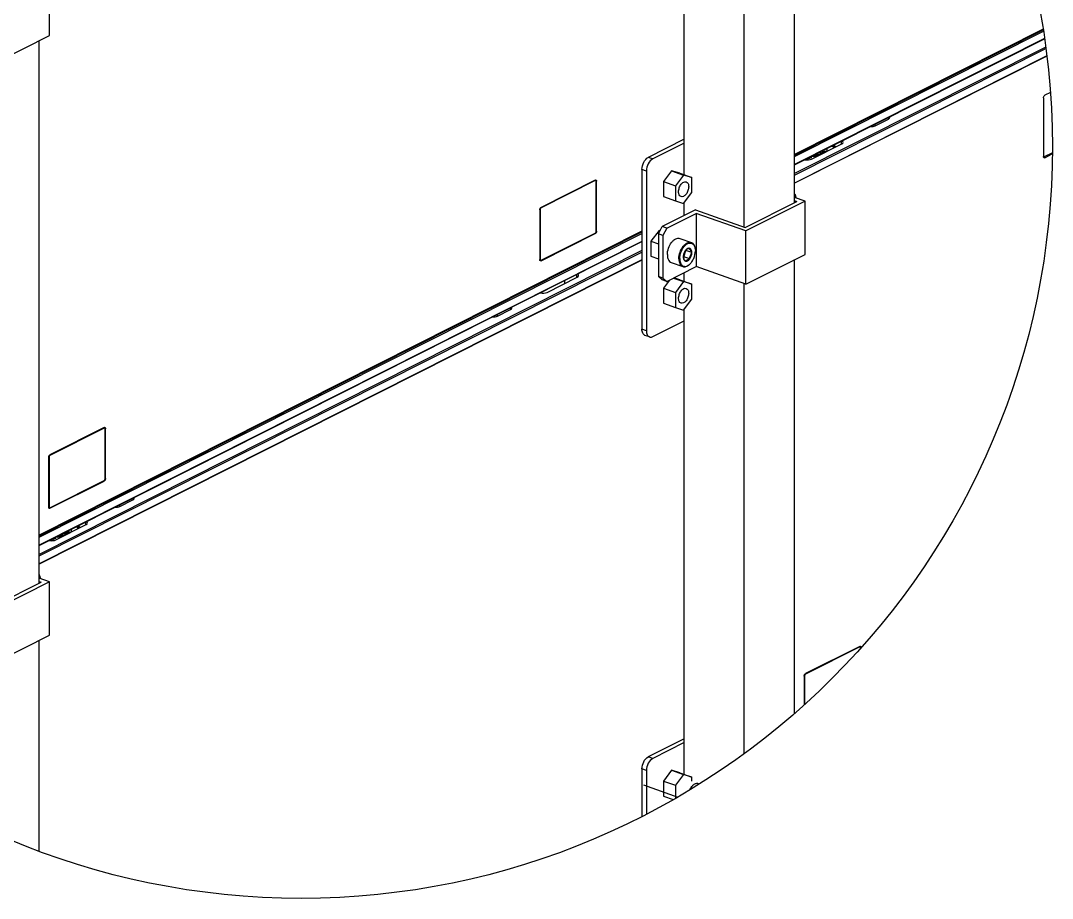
# Model space of a CAD drawing. Header units: millimetres. Extents: x 5415 to 11208, y 1449 to 3485.
# Drawn here: x 10211 to 10711, y 2296 to 2721 of the extents above; entities that cross this region are included whole.
import ezdxf

# ---------------------------------------------------------------- set-up
doc = ezdxf.new("R2010")
doc.units = ezdxf.units.MM
for name, color, linetype in [('3_ALL_AXES', 7, 'Continuous'), ('7_ALL_FEATURES', 7, 'Continuous'), ('AXIS', 7, 'Continuous'), ('CHAMFER', 7, 'Continuous'), ('ROUNDS', 7, 'Continuous')]:
    doc.layers.add(name, color=color, linetype=linetype)

msp = doc.modelspace()

# ---------------------------------------------------------------- linework, layer by layer
at = {"color": 7, "linetype": 'Continuous'}
for p, q in [((10586.11088, 2633.27883), (10586.11088, 2896.27087)), ((10561.67467, 2621.33407), (10561.67467, 2884.62773)), ((10532.55272, 2646.66698), (10532.55272, 2872.2117)), ((10706.65604, 2717.30891), (10586.11088, 2656.59551)), ((10586.11088, 2656.27169), (10706.70339, 2717.00893)), ((10586.11088, 2655.51742), (10706.81278, 2716.30975)), ((10707.3456, 2712.76755), (10586.11088, 2651.70686)), ((10219.56768, 2448.66684), (10219.56768, 2711.65888)), ((10586.11088, 2651.57723), (10707.36315, 2712.64676)), ((10707.92632, 2708.60532), (10586.11088, 2647.25215)), ((10586.11088, 2646.49787), (10708.0201, 2707.89828)), ((10708.47367, 2704.31617), (10586.11088, 2642.68731)), ((10708.4885, 2704.19401), (10586.11088, 2642.55769)), ((10706.83149, 2683.99926), (10706.83149, 2655.57454)), ((10710.18913, 2686.612), (10707.48515, 2685.25012)), ((10625.2226, 2670.51196), (10631.57359, 2673.71068)), ((10631.57359, 2674.47484), (10631.57359, 2673.71068)), ((10632.24065, 2674.50105), (10632.24065, 2674.81081)), ((10625.2226, 2670.51196), (10625.2226, 2671.27612)), ((10608.61484, 2662.91151), (10608.61484, 2661.71889)), ((10594.30454, 2654.29245), (10608.96627, 2661.67693)), ((10598.51759, 2657.21511), (10599.55221, 2657.7362)), ((10599.55221, 2658.34705), (10599.55221, 2657.7362)), ((10599.55221, 2657.7362), (10599.64377, 2656.98159)), ((10601.82843, 2658.08191), (10601.82843, 2659.49349)), ((10604.0941, 2660.63461), (10604.74063, 2660.40533)), ((10604.57845, 2660.87855), (10604.9239, 2660.75605)), ((10604.9239, 2660.75605), (10604.74063, 2660.40533)), ((10604.74063, 2660.40533), (10604.74063, 2659.54865)), ((10604.8839, 2661.03239), (10605.22935, 2660.90989)), ((10591.60616, 2654.04848), (10591.26071, 2654.17098)), ((10591.60616, 2654.04848), (10591.60616, 2653.91942)), ((10592.70327, 2654.28861), (10591.9938, 2654.54021)), ((10594.29163, 2655.0886), (10592.70327, 2654.28861)), ((10593.58215, 2655.34019), (10594.29163, 2655.0886)), ((10595.13909, 2655.5135), (10596.93438, 2656.41771)), ((10596.93438, 2655.68617), (10596.93438, 2656.55596)), ((10597.54938, 2656.58905), (10597.57257, 2656.58052)), ((10598.69538, 2657.12583), (10598.6722, 2657.13436)), ((10598.76249, 2657.09721), (10598.69538, 2657.12583)), ((10599.98891, 2657.15542), (10599.98891, 2657.23304)), ((10711.12661, 2657.37635), (10706.90271, 2655.24895)), ((10707.48515, 2654.98212), (10706.90271, 2655.24895)), ((10707.48515, 2654.98212), (10711.12163, 2656.81366)), ((10489.39194, 2644.1195), (10463.12301, 2630.88898)), ((10489.39194, 2643.86109), (10463.12301, 2630.63057)), ((10489.39194, 2643.86109), (10489.09087, 2643.96786)), ((10489.26417, 2644.01576), (10489.62819, 2643.88667)), ((10489.53473, 2644.0843), (10489.48241, 2644.15388)), ((10489.61105, 2643.89551), (10489.5906, 2643.96456)), ((10489.83191, 2643.6001), (10490.02957, 2643.54161)), ((10489.8463, 2619.33137), (10489.8463, 2643.44931)), ((10490.02957, 2619.42368), (10490.02957, 2643.54161)), ((10532.55272, 2626.92449), (10532.55272, 2633.18571)), ((10462.48538, 2629.66879), (10462.48538, 2605.55086)), ((10462.66866, 2629.7611), (10462.49655, 2629.82213)), ((10462.66866, 2629.7611), (10462.66866, 2605.64316)), ((10463.12301, 2630.63057), (10462.89439, 2630.71164)), ((10512.04142, 2619.28992), (10219.56768, 2471.98352)), ((10219.56768, 2471.6597), (10512.04142, 2618.9661)), ((10219.56768, 2470.90543), (10512.04142, 2618.21182)), ((10463.12301, 2605.23138), (10489.39194, 2618.4619)), ((10463.12301, 2604.97297), (10489.39194, 2618.20349)), ((10489.12327, 2618.32658), (10489.39194, 2618.20349)), ((10490.02957, 2619.42368), (10489.8463, 2619.47791)), ((10512.04142, 2614.40127), (10219.56768, 2467.09487)), ((10219.56768, 2466.96524), (10512.04142, 2614.27164)), ((10512.04142, 2609.94655), (10219.56768, 2462.64016)), ((10219.56768, 2461.88588), (10512.04142, 2609.19228)), ((10512.04142, 2605.38172), (10219.56768, 2458.07532)), ((10512.04142, 2605.2521), (10219.56768, 2457.9457)), ((10462.66866, 2605.64316), (10462.48538, 2605.70815)), ((10462.52274, 2605.33489), (10462.88676, 2605.2058)), ((10462.69853, 2605.11382), (10462.75899, 2605.13974)), ((10462.75899, 2605.13974), (10462.8874, 2605.20441)), ((10463.12301, 2604.97297), (10462.75899, 2605.13974)), ((10586.11088, 2385.52913), (10586.11088, 2605.56359)), ((10480.32472, 2598.29731), (10480.32472, 2597.1047)), ((10532.55272, 2594.98568), (10532.55272, 2599.20925)), ((10466.01442, 2589.67825), (10480.67615, 2597.06273)), ((10474.50033, 2595.36382), (10474.50033, 2593.95224)), ((10561.67467, 2366.01408), (10561.67467, 2593.92045)), ((10441.951, 2578.20597), (10448.30199, 2581.40469)), ((10441.951, 2578.20597), (10441.951, 2578.97012)), ((10448.30199, 2582.16884), (10448.30199, 2581.40469)), ((10448.96905, 2582.19506), (10448.96905, 2582.50481)), ((10532.55272, 2355.95969), (10532.55272, 2581.50441)), ((10251.13886, 2524.12171), (10224.86993, 2510.89118)), ((10251.13886, 2523.8633), (10224.86993, 2510.63278)), ((10251.13886, 2523.8633), (10250.83778, 2523.97007)), ((10251.01108, 2524.01797), (10251.37511, 2523.88888)), ((10251.28165, 2524.08651), (10251.22932, 2524.15609)), ((10251.35797, 2523.89772), (10251.33751, 2523.96677)), ((10251.57883, 2523.60231), (10251.77649, 2523.54382)), ((10251.59322, 2499.33358), (10251.59322, 2523.45151)), ((10251.77649, 2499.42588), (10251.77649, 2523.54382)), ((10224.2323, 2509.671), (10224.2323, 2485.55306)), ((10224.41557, 2509.76331), (10224.24347, 2509.82434)), ((10224.41557, 2509.76331), (10224.41557, 2485.64537)), ((10224.86993, 2510.63278), (10224.6413, 2510.71385)), ((10224.86993, 2485.23358), (10251.13886, 2498.46411)), ((10224.86993, 2484.97518), (10251.13886, 2498.2057)), ((10250.87018, 2498.32879), (10251.13886, 2498.2057)), ((10251.77649, 2499.42588), (10251.59322, 2499.48012)), ((10258.67939, 2485.89997), (10265.03039, 2489.09869)), ((10265.03039, 2489.86285), (10265.03039, 2489.09869)), ((10265.69744, 2489.88906), (10265.69744, 2490.19882)), ((10224.41557, 2485.64537), (10224.2323, 2485.71036)), ((10224.26965, 2485.33709), (10224.63368, 2485.208)), ((10224.44544, 2485.11602), (10224.5059, 2485.14194)), ((10224.63431, 2485.20662), (10224.5059, 2485.14194)), ((10224.86993, 2484.97518), (10224.5059, 2485.14194)), ((10258.67939, 2485.89997), (10258.67939, 2486.66413)), ((10242.07163, 2478.29952), (10242.07163, 2477.1069)), ((10227.76133, 2469.68046), (10242.42306, 2477.06494)), ((10231.97439, 2472.60312), (10233.00901, 2473.12421)), ((10232.15217, 2472.51384), (10232.12899, 2472.52237)), ((10232.21928, 2472.48522), (10232.15217, 2472.51384)), ((10233.00901, 2473.73506), (10233.00901, 2473.12421)), ((10233.00901, 2473.12421), (10233.10056, 2472.3696)), ((10233.4457, 2472.54343), (10233.4457, 2472.62105)), ((10235.28523, 2473.46992), (10235.28523, 2474.8815)), ((10237.5509, 2476.02262), (10238.19742, 2475.79334)), ((10238.03524, 2476.26656), (10238.38069, 2476.14406)), ((10238.38069, 2476.14406), (10238.19742, 2475.79334)), ((10238.19742, 2475.79334), (10238.19742, 2474.93666)), ((10238.3407, 2476.4204), (10238.68615, 2476.2979)), ((10225.06296, 2469.43649), (10224.71751, 2469.55899)), ((10225.06296, 2469.43649), (10225.06296, 2469.30743)), ((10226.16007, 2469.67662), (10225.45059, 2469.92822)), ((10227.74842, 2470.47661), (10226.16007, 2469.67662)), ((10227.03895, 2470.7282), (10227.74842, 2470.47661)), ((10228.59588, 2470.90151), (10230.39117, 2471.80572)), ((10230.39117, 2471.07418), (10230.39117, 2471.94397)), ((10231.00617, 2471.97706), (10231.02936, 2471.96853)), ((10219.56768, 2318.70172), (10219.56768, 2420.9516)), ((10617.68206, 2418.02641), (10591.41313, 2404.79589)), ((10617.68206, 2417.76801), (10591.41313, 2404.53748)), ((10617.68206, 2417.76801), (10617.38099, 2417.87477)), ((10617.55429, 2417.92267), (10617.91831, 2417.79358)), ((10617.82486, 2417.99121), (10617.77253, 2418.06079)), ((10617.90117, 2417.80242), (10617.88072, 2417.87147)), ((10618.12203, 2417.50702), (10618.31969, 2417.44852)), ((10618.31969, 2417.32397), (10618.31969, 2417.44852)), ((10618.13642, 2417.11923), (10618.13642, 2417.35622)), ((10590.77551, 2403.57571), (10590.77551, 2389.66475)), ((10590.95878, 2403.66801), (10590.78667, 2403.72904)), ((10590.95878, 2403.66801), (10590.95878, 2389.83017)), ((10591.41313, 2404.53748), (10591.18451, 2404.61855))]:
    msp.add_line(p, q, dxfattribs=at)
at = {"color": 2, "linetype": 'Continuous'}
for p, q in [((10224.61804, 2714.20253), (10224.61804, 2740.04318)), ((10195.90549, 2699.74126), (10224.61804, 2714.20253)), ((10562.09726, 2621.18421), (10587.14438, 2633.79936)), ((10591.16125, 2633.94788), (10562.44869, 2619.48661)), ((10591.16125, 2633.94788), (10586.11088, 2635.73884)), ((10586.11088, 2634.16586), (10587.14438, 2633.79936)), ((10591.16125, 2608.10724), (10591.16125, 2633.94788)), ((10538.07166, 2629.70414), (10562.09726, 2621.18421)), ((10538.42309, 2628.00654), (10538.42309, 2602.1659)), ((10562.44869, 2619.48661), (10538.42309, 2628.00654)), ((10562.44869, 2593.64596), (10562.44869, 2619.48661)), ((10562.44869, 2593.64596), (10591.16125, 2608.10724)), ((10562.44869, 2593.64596), (10538.42309, 2602.1659)), ((10195.55406, 2436.57222), (10220.60118, 2449.18737)), ((10224.61804, 2449.33589), (10195.90549, 2434.87462)), ((10224.61804, 2449.33589), (10219.56768, 2451.12685)), ((10219.56768, 2449.55387), (10220.60118, 2449.18737)), ((10224.61804, 2423.49525), (10224.61804, 2449.33589)), ((10195.90549, 2409.03397), (10224.61804, 2423.49525))]:
    msp.add_line(p, q, dxfattribs=at)
msp.add_circle((10346.64774, 2660.32165), 364.49077)
at = {"color": 7, "linetype": 'Continuous'}
for centre, radius, start, end in [((10605.02547, 2659.88242), 0.29229, 350.9593757, 359.9694644), ((10597.84644, 2657.54717), 1.4597, 249.1352715, 250.482004), ((10598.41901, 2656.37695), 0.79796, 64.0679324, 64.5044453), ((10463.44966, 2605.53171), 0.96309, 189.2335505, 191.4723089), ((10225.19658, 2485.53392), 0.96309, 189.2335505, 191.4723089), ((10231.8758, 2471.76496), 0.79796, 64.0679324, 64.5044454), ((10238.48226, 2475.27043), 0.29229, 350.9593757, 359.9694644), ((10231.30323, 2472.93518), 1.4597, 249.1352715, 250.482004)]:
    msp.add_arc(centre, radius, start, end, dxfattribs=at)
for centre, start_param, end_param in [((10629.38945, 2674.55289), -0.688288023, 0.009843714), ((10623.03845, 2671.35417), -1.607111265, -0.688288023), ((10606.78212, 2662.51913), 5.594897284, 6.888307627), ((10606.78212, 2660.79583), 0.769218311, 0.882508304), ((10592.1204, 2655.13465), -1.981698341, -0.688288023), ((10478.492, 2597.90494), 5.594897284, 6.88829574), ((10478.492, 2596.18164), 0.769218311, 0.882508304), ((10463.83027, 2590.52046), -1.981698341, -0.688288023), ((10439.76685, 2579.04817), -1.607111265, -0.688288023), ((10446.11785, 2582.24689), -0.688288023, 0.009843714), ((10262.84624, 2489.9409), -0.688288023, 0.009843714), ((10256.49525, 2486.74218), -1.607111265, -0.688288023), ((10240.23892, 2477.90714), 5.594897284, 6.888307627), ((10240.23892, 2476.18384), 0.769218311, 0.882508304), ((10225.57719, 2470.52266), -1.981698341, -0.688288023)]:
    msp.add_ellipse(centre, major_axis=(2.85106, -0.06412), ratio=0.437694256, start_param=start_param, end_param=end_param, dxfattribs=at)
for points in [[(10706.83149, 2683.99926), (10706.83149, 2684.46971), (10707.06498, 2685.0385), (10707.48515, 2685.25012)], [(10599.98891, 2657.23304), (10599.98892, 2657.20905), (10599.99316, 2657.18479), (10600.00084, 2657.16205)], [(10707.11132, 2654.96036), (10706.90746, 2655.05552), (10706.83149, 2655.34957), (10706.83149, 2655.57454)], [(10489.62827, 2643.88664), (10489.55361, 2643.91317), (10489.46271, 2643.89674), (10489.39194, 2643.86109)], [(10462.88669, 2605.20583), (10462.96135, 2605.1793), (10463.05225, 2605.19573), (10463.12301, 2605.23138)], [(10251.37518, 2523.88885), (10251.30052, 2523.91538), (10251.20962, 2523.89894), (10251.13886, 2523.8633)], [(10224.6336, 2485.20803), (10224.70826, 2485.1815), (10224.79916, 2485.19794), (10224.86993, 2485.23358)], [(10233.4457, 2472.62105), (10233.44571, 2472.59706), (10233.44996, 2472.5728), (10233.45764, 2472.55006)], [(10617.91839, 2417.79355), (10617.84373, 2417.82008), (10617.75283, 2417.80365), (10617.68206, 2417.76801)]]:
    msp.add_open_spline(points, degree=3, dxfattribs=at)
for points, knots in [([(10601.49129, 2657.91242), (10601.15082, 2657.98175), (10600.48874, 2658.00779), (10599.82809, 2657.87515), (10599.55221, 2657.7362)], [0, 0, 0, 0, 0.529370442, 1, 1, 1, 1]), ([(10601.48101, 2657.90714), (10601.31363, 2657.92968), (10600.98217, 2657.93655), (10600.52098, 2657.84769), (10600.12326, 2657.64505), (10599.98891, 2657.36818), (10599.98891, 2657.23304)], [0, 0, 0, 0, 0.280446314, 0.545020648, 0.775595073, 1, 1, 1, 1]), ([(10601.42719, 2657.88019), (10601.26414, 2657.90127), (10600.94955, 2657.89865), (10600.57198, 2657.8168), (10600.31245, 2657.63996), (10600.32548, 2657.45684), (10600.38229, 2657.39729), (10600.4151, 2657.37014)], [0, 0, 0, 0, 0.345483435, 0.645281038, 0.836511507, 0.910496225, 1, 1, 1, 1]), ([(10604.74063, 2660.40533), (10604.82417, 2660.37571), (10605.06076, 2660.27932), (10605.31777, 2660.05998), (10605.31776, 2659.88227)], [0, 0, 0, 0, 0.332794975, 1, 1, 1, 1]), ([(10604.9239, 2660.75605), (10605.04551, 2660.71292), (10605.25773, 2660.61847), (10605.5064, 2660.42633), (10605.62921, 2660.18458), (10605.58877, 2660.02199), (10605.55217, 2659.95636)], [0, 0, 0, 0, 0.335291539, 0.599275084, 0.804736223, 1, 1, 1, 1]), ([(10606.07098, 2660.21827), (10606.04336, 2660.36893), (10605.7813, 2660.68458), (10605.43754, 2660.83606), (10605.22935, 2660.90989)], [0, 0, 0, 0, 0.409489621, 1, 1, 1, 1]), ([(10591.60616, 2654.04848), (10591.65438, 2654.03138), (10591.86067, 2653.96411), (10592.07296, 2653.91603), (10592.23631, 2653.88788)], [0, 0, 0, 0, 0.235866843, 1, 1, 1, 1]), ([(10597.19158, 2655.74481), (10596.69607, 2655.61784), (10595.65274, 2655.47769), (10594.60257, 2655.51616), (10594.07375, 2655.58686)], [0, 0, 0, 0, 0.489471157, 1, 1, 1, 1]), ([(10598.78337, 2657.14639), (10598.60216, 2657.21066), (10598.20873, 2657.27142), (10597.64644, 2657.2268), (10597.20855, 2657.06036), (10596.97903, 2656.8048), (10596.93438, 2656.63869), (10596.93438, 2656.55596)], [0, 0, 0, 0, 0.264853738, 0.538199428, 0.774775496, 0.886044482, 1, 1, 1, 1]), ([(10596.93438, 2656.55596), (10596.93439, 2656.52015), (10596.98842, 2656.3324), (10597.1851, 2656.23713), (10597.32655, 2656.1832)], [0, 0, 0, 0, 0.19130084, 1, 1, 1, 1]), ([(10598.6722, 2657.13436), (10598.47668, 2657.20369), (10598.15515, 2657.23604), (10597.75038, 2657.19314), (10597.49649, 2657.11298), (10597.30987, 2657.00594), (10597.2172, 2656.74901), (10597.43298, 2656.63343), (10597.54938, 2656.58905)], [0, 0, 0, 0, 0.320870472, 0.485862876, 0.627260413, 0.732526357, 0.807311547, 1, 1, 1, 1]), ([(10597.35875, 2656.17136), (10597.3941, 2656.15882), (10597.54851, 2656.11049), (10597.7088, 2656.08223), (10597.8323, 2656.06909)], [0, 0, 0, 0, 0.231942178, 1, 1, 1, 1]), ([(10597.57257, 2656.58052), (10597.76005, 2656.51403), (10598.06682, 2656.47879), (10598.46421, 2656.51916), (10598.74679, 2656.59027), (10599.02785, 2656.77108), (10598.9292, 2657.00905), (10598.8272, 2657.06577), (10598.76796, 2657.09457)], [0, 0, 0, 0, 0.320538876, 0.487103022, 0.632918231, 0.817968005, 0.893863594, 1, 1, 1, 1]), ([(10599.25382, 2656.78519), (10599.18652, 2656.91607), (10599.01684, 2657.0529), (10598.83315, 2657.12874), (10598.78337, 2657.14639)], [0, 0, 0, 0, 0.735898838, 1, 1, 1, 1]), ([(10707.48515, 2654.98212), (10707.4251, 2654.95188), (10707.29902, 2654.91242), (10707.16649, 2654.9346), (10707.11132, 2654.96036)], [0, 0, 0, 0, 0.524756074, 1, 1, 1, 1]), ([(10489.39194, 2644.1195), (10489.43942, 2644.14341), (10489.53721, 2644.17715), (10489.64161, 2644.17505), (10489.6888, 2644.1641)], [0, 0, 0, 0, 0.523210485, 1, 1, 1, 1]), ([(10489.5906, 2643.96456), (10489.58316, 2643.98593), (10489.56672, 2644.02695), (10489.54598, 2644.066), (10489.53473, 2644.0843)], [0, 0, 0, 0, 0.513045563, 1, 1, 1, 1]), ([(10489.8463, 2643.44931), (10489.8463, 2643.50112), (10489.83589, 2643.66485), (10489.7376, 2643.84779), (10489.62827, 2643.88664)], [0, 0, 0, 0, 0.308683214, 1, 1, 1, 1]), ([(10489.6888, 2644.1641), (10489.73522, 2644.15332), (10489.82851, 2644.10983), (10489.89388, 2644.03138), (10489.92093, 2643.98735)], [0, 0, 0, 0, 0.479807322, 1, 1, 1, 1]), ([(10489.92093, 2643.98735), (10489.93266, 2643.96825), (10489.95431, 2643.92749), (10489.97147, 2643.88468), (10489.97924, 2643.86237)], [0, 0, 0, 0, 0.486954437, 1, 1, 1, 1]), ([(10489.97924, 2643.86237), (10489.9964, 2643.81307), (10490.02172, 2643.70678), (10490.02957, 2643.59801), (10490.02957, 2643.54161)], [0, 0, 0, 0, 0.480675487, 1, 1, 1, 1]), ([(10462.48538, 2629.66879), (10462.48538, 2629.76039), (10462.50695, 2629.94979), (10462.55936, 2630.13262), (10462.59403, 2630.22397)], [0, 0, 0, 0, 0.483844765, 1, 1, 1, 1]), ([(10462.59403, 2630.22397), (10462.6054, 2630.25394), (10462.62971, 2630.31295), (10462.65745, 2630.37043), (10462.67215, 2630.39856)], [0, 0, 0, 0, 0.502437944, 1, 1, 1, 1]), ([(10463.12301, 2630.63057), (10463.05723, 2630.59744), (10462.7966, 2630.37725), (10462.66866, 2630.02275), (10462.66866, 2629.7611)], [0, 0, 0, 0, 0.219674464, 1, 1, 1, 1]), ([(10462.67215, 2630.39856), (10462.71451, 2630.47962), (10462.80923, 2630.62676), (10462.93063, 2630.75358), (10462.99495, 2630.80521)], [0, 0, 0, 0, 0.525799453, 1, 1, 1, 1]), ([(10462.99495, 2630.80521), (10463.01553, 2630.82173), (10463.05678, 2630.852), (10463.10097, 2630.87787), (10463.12301, 2630.88898)], [0, 0, 0, 0, 0.51671052, 1, 1, 1, 1]), ([(10489.39194, 2618.4619), (10489.45773, 2618.49503), (10489.71835, 2618.71522), (10489.8463, 2619.06972), (10489.8463, 2619.33137)], [0, 0, 0, 0, 0.219674464, 1, 1, 1, 1]), ([(10489.51049, 2618.27972), (10489.49137, 2618.2648), (10489.45308, 2618.23737), (10489.41229, 2618.21374), (10489.39194, 2618.20349)], [0, 0, 0, 0, 0.515587522, 1, 1, 1, 1]), ([(10489.8428, 2618.69391), (10489.79938, 2618.6108), (10489.70211, 2618.46044), (10489.57685, 2618.33153), (10489.51049, 2618.27972)], [0, 0, 0, 0, 0.526900469, 1, 1, 1, 1]), ([(10489.92093, 2618.8685), (10489.90956, 2618.83853), (10489.88525, 2618.77952), (10489.8575, 2618.72204), (10489.8428, 2618.69391)], [0, 0, 0, 0, 0.502437944, 1, 1, 1, 1]), ([(10490.02957, 2619.42368), (10490.02957, 2619.33208), (10490.008, 2619.14268), (10489.9556, 2618.95985), (10489.92093, 2618.8685)], [0, 0, 0, 0, 0.483844765, 1, 1, 1, 1]), ([(10462.49905, 2605.37718), (10462.49446, 2605.40537), (10462.4876, 2605.46316), (10462.48538, 2605.5213), (10462.48538, 2605.55086)], [0, 0, 0, 0, 0.491493389, 1, 1, 1, 1]), ([(10462.75835, 2604.95173), (10462.69316, 2604.98216), (10462.57366, 2605.1011), (10462.52307, 2605.25518), (10462.50581, 2605.34016)], [0, 0, 0, 0, 0.453434565, 1, 1, 1, 1]), ([(10462.66866, 2605.64316), (10462.66866, 2605.59135), (10462.67907, 2605.42762), (10462.77735, 2605.24468), (10462.88669, 2605.20583)], [0, 0, 0, 0, 0.308683214, 1, 1, 1, 1]), ([(10463.12301, 2604.97297), (10463.06444, 2604.94347), (10462.94144, 2604.90497), (10462.81217, 2604.92661), (10462.75835, 2604.95173)], [0, 0, 0, 0, 0.524756074, 1, 1, 1, 1]), ([(10251.13886, 2524.12171), (10251.18633, 2524.14562), (10251.28413, 2524.17936), (10251.38853, 2524.17726), (10251.43571, 2524.1663)], [0, 0, 0, 0, 0.523210485, 1, 1, 1, 1]), ([(10251.33751, 2523.96677), (10251.33008, 2523.98814), (10251.31363, 2524.02915), (10251.29289, 2524.06821), (10251.28165, 2524.08651)], [0, 0, 0, 0, 0.513045563, 1, 1, 1, 1]), ([(10251.59322, 2523.45151), (10251.59322, 2523.50332), (10251.5828, 2523.66706), (10251.48452, 2523.85), (10251.37518, 2523.88885)], [0, 0, 0, 0, 0.308683214, 1, 1, 1, 1]), ([(10251.43571, 2524.1663), (10251.48214, 2524.15552), (10251.57543, 2524.11204), (10251.64079, 2524.03358), (10251.66784, 2523.98956)], [0, 0, 0, 0, 0.479807322, 1, 1, 1, 1]), ([(10251.66784, 2523.98956), (10251.67958, 2523.97046), (10251.70123, 2523.9297), (10251.71839, 2523.88689), (10251.72615, 2523.86458)], [0, 0, 0, 0, 0.486954437, 1, 1, 1, 1]), ([(10251.72615, 2523.86458), (10251.74331, 2523.81528), (10251.76864, 2523.70899), (10251.77649, 2523.60022), (10251.77649, 2523.54382)], [0, 0, 0, 0, 0.480675487, 1, 1, 1, 1]), ([(10224.2323, 2509.671), (10224.2323, 2509.76259), (10224.25387, 2509.952), (10224.30627, 2510.13483), (10224.34094, 2510.22618)], [0, 0, 0, 0, 0.483844765, 1, 1, 1, 1]), ([(10224.34094, 2510.22618), (10224.35231, 2510.25614), (10224.37662, 2510.31515), (10224.40437, 2510.37264), (10224.41907, 2510.40077)], [0, 0, 0, 0, 0.502437944, 1, 1, 1, 1]), ([(10224.86993, 2510.63278), (10224.80414, 2510.59964), (10224.54352, 2510.37946), (10224.41557, 2510.02495), (10224.41557, 2509.76331)], [0, 0, 0, 0, 0.219674464, 1, 1, 1, 1]), ([(10224.41907, 2510.40077), (10224.46142, 2510.48183), (10224.55615, 2510.62896), (10224.67754, 2510.75579), (10224.74187, 2510.80742)], [0, 0, 0, 0, 0.525799453, 1, 1, 1, 1]), ([(10224.74187, 2510.80742), (10224.76245, 2510.82394), (10224.8037, 2510.8542), (10224.84788, 2510.88008), (10224.86993, 2510.89118)], [0, 0, 0, 0, 0.51671052, 1, 1, 1, 1]), ([(10251.13886, 2498.46411), (10251.20464, 2498.49724), (10251.46527, 2498.71742), (10251.59322, 2499.07193), (10251.59322, 2499.33358)], [0, 0, 0, 0, 0.219674464, 1, 1, 1, 1]), ([(10251.2574, 2498.28193), (10251.23828, 2498.26701), (10251.2, 2498.23957), (10251.15921, 2498.21595), (10251.13886, 2498.2057)], [0, 0, 0, 0, 0.515587522, 1, 1, 1, 1]), ([(10251.58972, 2498.69612), (10251.54629, 2498.61301), (10251.44902, 2498.46265), (10251.32377, 2498.33374), (10251.2574, 2498.28193)], [0, 0, 0, 0, 0.526900469, 1, 1, 1, 1]), ([(10251.66784, 2498.8707), (10251.65647, 2498.84074), (10251.63216, 2498.78173), (10251.60442, 2498.72424), (10251.58972, 2498.69612)], [0, 0, 0, 0, 0.502437944, 1, 1, 1, 1]), ([(10251.77649, 2499.42588), (10251.77649, 2499.33429), (10251.75492, 2499.14489), (10251.70251, 2498.96205), (10251.66784, 2498.8707)], [0, 0, 0, 0, 0.483844765, 1, 1, 1, 1]), ([(10224.24596, 2485.37938), (10224.24137, 2485.40758), (10224.23452, 2485.46537), (10224.2323, 2485.52351), (10224.2323, 2485.55306)], [0, 0, 0, 0, 0.491493389, 1, 1, 1, 1]), ([(10224.50527, 2484.95394), (10224.44008, 2484.98437), (10224.32057, 2485.10331), (10224.26999, 2485.25738), (10224.25273, 2485.34237)], [0, 0, 0, 0, 0.453434565, 1, 1, 1, 1]), ([(10224.41557, 2485.64537), (10224.41557, 2485.59356), (10224.42598, 2485.42983), (10224.52427, 2485.24688), (10224.6336, 2485.20803)], [0, 0, 0, 0, 0.308683214, 1, 1, 1, 1]), ([(10224.86993, 2484.97518), (10224.81135, 2484.94567), (10224.68836, 2484.90718), (10224.55909, 2484.92882), (10224.50527, 2484.95394)], [0, 0, 0, 0, 0.524756074, 1, 1, 1, 1]), ([(10232.24017, 2472.5344), (10232.05895, 2472.59866), (10231.66552, 2472.65943), (10231.10323, 2472.61481), (10230.66534, 2472.44837), (10230.43582, 2472.19281), (10230.39117, 2472.0267), (10230.39117, 2471.94397)], [0, 0, 0, 0, 0.264853738, 0.538199428, 0.774775496, 0.886044482, 1, 1, 1, 1]), ([(10232.12899, 2472.52237), (10231.93347, 2472.5917), (10231.61195, 2472.62405), (10231.20717, 2472.58115), (10230.95328, 2472.50099), (10230.76666, 2472.39395), (10230.67399, 2472.13702), (10230.88978, 2472.02144), (10231.00617, 2471.97706)], [0, 0, 0, 0, 0.320870472, 0.485862876, 0.627260413, 0.732526357, 0.807311547, 1, 1, 1, 1]), ([(10231.02936, 2471.96853), (10231.21685, 2471.90204), (10231.52361, 2471.8668), (10231.92101, 2471.90717), (10232.20359, 2471.97828), (10232.48464, 2472.15909), (10232.38599, 2472.39706), (10232.28399, 2472.45377), (10232.22476, 2472.48258)], [0, 0, 0, 0, 0.320538876, 0.487103022, 0.632918231, 0.817968005, 0.893863594, 1, 1, 1, 1]), ([(10232.71061, 2472.1732), (10232.64332, 2472.30408), (10232.47363, 2472.44091), (10232.28994, 2472.51675), (10232.24017, 2472.5344)], [0, 0, 0, 0, 0.735898838, 1, 1, 1, 1]), ([(10234.94808, 2473.30043), (10234.60762, 2473.36976), (10233.94553, 2473.3958), (10233.28489, 2473.26316), (10233.00901, 2473.12421)], [0, 0, 0, 0, 0.529370442, 1, 1, 1, 1]), ([(10234.9378, 2473.29515), (10234.77043, 2473.31769), (10234.43897, 2473.32456), (10233.97777, 2473.2357), (10233.58006, 2473.03306), (10233.4457, 2472.75619), (10233.4457, 2472.62105)], [0, 0, 0, 0, 0.280446314, 0.545020648, 0.775595073, 1, 1, 1, 1]), ([(10234.88399, 2473.2682), (10234.72094, 2473.28928), (10234.40635, 2473.28666), (10234.02877, 2473.20481), (10233.76924, 2473.02797), (10233.78227, 2472.84485), (10233.83908, 2472.7853), (10233.87189, 2472.75815)], [0, 0, 0, 0, 0.345483435, 0.645281038, 0.836511507, 0.910496225, 1, 1, 1, 1]), ([(10238.19742, 2475.79334), (10238.28097, 2475.76372), (10238.51755, 2475.66733), (10238.77456, 2475.44799), (10238.77456, 2475.27028)], [0, 0, 0, 0, 0.332794975, 1, 1, 1, 1]), ([(10238.38069, 2476.14406), (10238.5023, 2476.10093), (10238.71452, 2476.00648), (10238.9632, 2475.81434), (10239.086, 2475.57259), (10239.04556, 2475.41), (10239.00896, 2475.34437)], [0, 0, 0, 0, 0.335291539, 0.599275084, 0.804736223, 1, 1, 1, 1]), ([(10239.52777, 2475.60628), (10239.50015, 2475.75694), (10239.2381, 2476.07259), (10238.89433, 2476.22407), (10238.68615, 2476.2979)], [0, 0, 0, 0, 0.409489621, 1, 1, 1, 1]), ([(10225.06296, 2469.43649), (10225.11118, 2469.41939), (10225.31746, 2469.35212), (10225.52976, 2469.30404), (10225.6931, 2469.27589)], [0, 0, 0, 0, 0.235866843, 1, 1, 1, 1]), ([(10230.64837, 2471.13282), (10230.15286, 2471.00585), (10229.10953, 2470.8657), (10228.05936, 2470.90417), (10227.53054, 2470.97487)], [0, 0, 0, 0, 0.489471157, 1, 1, 1, 1]), ([(10230.39118, 2471.94397), (10230.39118, 2471.90816), (10230.44521, 2471.72041), (10230.64189, 2471.62514), (10230.78334, 2471.57121)], [0, 0, 0, 0, 0.19130084, 1, 1, 1, 1]), ([(10230.81554, 2471.55937), (10230.85089, 2471.54683), (10231.00531, 2471.4985), (10231.1656, 2471.47024), (10231.28909, 2471.4571)], [0, 0, 0, 0, 0.231942178, 1, 1, 1, 1]), ([(10617.68206, 2418.02641), (10617.72954, 2418.05032), (10617.82733, 2418.08406), (10617.93173, 2418.08196), (10617.97892, 2418.07101)], [0, 0, 0, 0, 0.523210485, 1, 1, 1, 1]), ([(10617.88072, 2417.87147), (10617.87328, 2417.89284), (10617.85684, 2417.93386), (10617.8361, 2417.97291), (10617.82486, 2417.99121)], [0, 0, 0, 0, 0.513045563, 1, 1, 1, 1]), ([(10618.13642, 2417.35622), (10618.13642, 2417.40803), (10618.12601, 2417.57176), (10618.02773, 2417.7547), (10617.91839, 2417.79355)], [0, 0, 0, 0, 0.308683214, 1, 1, 1, 1]), ([(10617.97892, 2418.07101), (10618.02534, 2418.06023), (10618.11863, 2418.01675), (10618.184, 2417.93829), (10618.21105, 2417.89426)], [0, 0, 0, 0, 0.479807322, 1, 1, 1, 1]), ([(10618.21105, 2417.89426), (10618.22279, 2417.87516), (10618.24444, 2417.8344), (10618.26159, 2417.79159), (10618.26936, 2417.76929)], [0, 0, 0, 0, 0.486954437, 1, 1, 1, 1]), ([(10618.26936, 2417.76929), (10618.28652, 2417.71998), (10618.31184, 2417.6137), (10618.31969, 2417.50492), (10618.31969, 2417.44852)], [0, 0, 0, 0, 0.480675487, 1, 1, 1, 1]), ([(10590.77551, 2403.57571), (10590.77551, 2403.6673), (10590.79707, 2403.8567), (10590.84948, 2404.03953), (10590.88415, 2404.13088)], [0, 0, 0, 0, 0.483844765, 1, 1, 1, 1]), ([(10590.88415, 2404.13088), (10590.89552, 2404.16085), (10590.91983, 2404.21986), (10590.94757, 2404.27734), (10590.96227, 2404.30547)], [0, 0, 0, 0, 0.502437944, 1, 1, 1, 1]), ([(10591.41313, 2404.53748), (10591.34735, 2404.50435), (10591.08673, 2404.28416), (10590.95878, 2403.92966), (10590.95878, 2403.66801)], [0, 0, 0, 0, 0.219674464, 1, 1, 1, 1]), ([(10590.96227, 2404.30547), (10591.00463, 2404.38653), (10591.09936, 2404.53367), (10591.22075, 2404.66049), (10591.28507, 2404.71212)], [0, 0, 0, 0, 0.525799453, 1, 1, 1, 1]), ([(10591.28507, 2404.71212), (10591.30566, 2404.72864), (10591.3469, 2404.75891), (10591.39109, 2404.78478), (10591.41313, 2404.79589)], [0, 0, 0, 0, 0.51671052, 1, 1, 1, 1])]:
    msp.add_open_spline(points, degree=3, knots=knots, dxfattribs=at)
at = {"layer": '3_ALL_AXES', "color": 7, "linetype": 'Continuous'}
for p, q in [((10530.40786, 2615.83173), (10536.01384, 2613.84375)), ((10532.30305, 2606.94573), (10533.35075, 2610.03204)), ((10533.35075, 2610.03204), (10533.29863, 2610.13307)), ((10536.26295, 2608.99932), (10533.35075, 2610.03204)), ((10526.27844, 2604.18704), (10531.88441, 2602.19906)), ((10532.08314, 2606.83497), (10532.30305, 2606.94573)), ((10535.21524, 2605.91301), (10532.30305, 2606.94573)), ((10512.84263, 2350.84083), (10529.41361, 2344.96445))]:
    msp.add_line(p, q, dxfattribs=at)
for points, knots in [([(10524.37227, 2608.00943), (10524.37227, 2609.05897), (10524.77438, 2611.16744), (10525.97081, 2613.50303), (10527.29425, 2614.94785), (10528.33343, 2615.66833), (10529.40014, 2616.01104), (10530.10463, 2615.93931), (10530.40804, 2615.83167)], [0, 0, 0, 0, 0.285315413, 0.57236979, 0.701310824, 0.814683681, 0.912481863, 1, 1, 1, 1]), ([(10524.37227, 2608.00943), (10524.37227, 2607.55655), (10524.44435, 2606.70173), (10524.8077, 2605.54831), (10525.41273, 2604.65926), (10525.9851, 2604.29111), (10526.27827, 2604.18711)], [0, 0, 0, 0, 0.30029334, 0.564604445, 0.793737815, 1, 1, 1, 1]), ([(10535.30174, 2348.45118), (10535.41619, 2348.71983), (10535.68974, 2349.27577), (10536.18995, 2350.04008), (10536.7776, 2350.70496), (10537.4068, 2351.21043), (10538.05005, 2351.53441), (10538.67925, 2351.66274), (10539.09272, 2351.61142), (10539.29648, 2351.54369), (10539.31666, 2351.53653)], [0.308220347, 0.308220347, 0.308220347, 0.308220347, 0.395615907, 0.4945198837, 0.5934238605, 0.6923278372, 0.791231814, 0.8901357907, 0.9890397675, 1, 1, 1, 1])]:
    msp.add_open_spline(points, degree=3, knots=knots, dxfattribs=at)
at = {"layer": '7_ALL_FEATURES', "color": 7, "linetype": 'Continuous'}
for centre, radius, start, end in [((10581.35443, 2634.66056), 5.46084, 10.0070995, 12.4183164), ((10581.08331, 2634.61151), 5.73635, 9.0572694, 10.0190581), ((10532.48201, 2610.04563), 5.46084, 10.0070995, 12.4183164), ((10531.53938, 2607.368), 5.45331, 308.5210365, 310.9460028), ((10214.81123, 2450.04857), 5.46084, 10.0070995, 12.4183164), ((10214.54011, 2449.99952), 5.73635, 9.0572694, 10.0190581)]:
    msp.add_arc(centre, radius, start, end, dxfattribs=at)
for points, knots in [([(10586.11339, 2637.42547), (10586.18336, 2637.31447), (10586.45638, 2636.8169), (10586.61675, 2636.26295), (10586.69247, 2635.83431)], [0, 0, 0, 0, 0.231628765, 1, 1, 1, 1]), ([(10586.1135, 2637.22778), (10586.17986, 2637.13128), (10586.44066, 2636.69894), (10586.60421, 2636.2127), (10586.68751, 2635.8349)], [0, 0, 0, 0, 0.232375977, 1, 1, 1, 1]), ([(10529.97824, 2606.02144), (10529.97824, 2607.07096), (10530.38033, 2609.17938), (10531.57672, 2611.51493), (10532.90011, 2612.95975), (10533.93925, 2613.68028), (10535.00594, 2614.02304), (10535.71042, 2613.95134), (10536.01384, 2613.84374)], [0, 0, 0, 0, 0.285313062, 0.572366118, 0.701307415, 0.814682033, 0.912481699, 1, 1, 1, 1]), ([(10530.37993, 2606.03629), (10530.37993, 2606.70633), (10530.55909, 2608.07949), (10531.23647, 2610.02072), (10532.25983, 2611.72135), (10533.50879, 2612.98656), (10534.71696, 2613.58289), (10535.64027, 2613.63785), (10536.47647, 2613.43336), (10537.37748, 2612.62581), (10537.70498, 2611.71938), (10537.81508, 2611.21997)], [0, 0, 0, 0, 0.149291912, 0.305385033, 0.455307464, 0.587799373, 0.697445868, 0.745445105, 0.791233882, 0.886052799, 1, 1, 1, 1]), ([(10536.01384, 2613.84374), (10536.24151, 2613.763), (10536.68624, 2613.50984), (10537.21755, 2612.913), (10537.60947, 2612.12966), (10537.7641, 2611.53604), (10537.82005, 2611.21938)], [0, 0, 0, 0, 0.217695407, 0.450886198, 0.710216836, 1, 1, 1, 1]), ([(10533.11984, 2609.9749), (10532.83022, 2609.51136), (10532.32663, 2608.52412), (10532.12551, 2607.43439), (10532.07214, 2606.88859)], [0, 0, 0, 0, 0.499163065, 1, 1, 1, 1]), ([(10533.11984, 2609.9749), (10532.78614, 2609.53518), (10532.27946, 2608.53714), (10532.07214, 2607.43618), (10532.07214, 2606.88859)], [0, 0, 0, 0, 0.502005228, 1, 1, 1, 1]), ([(10535.21524, 2611.03026), (10535.05383, 2611.08036), (10534.68263, 2611.1042), (10534.12647, 2610.91063), (10533.58594, 2610.52394), (10533.27031, 2610.17317), (10533.11984, 2609.9749)], [0, 0, 0, 0, 0.204321808, 0.433652396, 0.699082516, 1, 1, 1, 1]), ([(10535.21524, 2611.03026), (10534.79099, 2610.90979), (10534.03584, 2610.66402), (10533.37117, 2610.21461), (10533.11984, 2609.9749)], [0, 0, 0, 0, 0.559433169, 1, 1, 1, 1]), ([(10535.1132, 2603.24896), (10535.54464, 2603.62311), (10536.33634, 2604.54475), (10537.5116, 2606.7028), (10537.95515, 2608.59975), (10537.95515, 2609.85161)], [0, 0, 0, 0, 0.232971, 0.489303233, 1, 1, 1, 1]), ([(10536.26295, 2608.99932), (10535.9979, 2609.34199), (10535.54656, 2609.96889), (10535.27578, 2610.70143), (10535.21524, 2611.03026)], [0, 0, 0, 0, 0.564398585, 1, 1, 1, 1]), ([(10536.26295, 2608.99932), (10536.26295, 2609.24339), (10536.22336, 2609.70342), (10536.02324, 2610.322), (10535.68927, 2610.79375), (10535.37484, 2610.98072), (10535.21524, 2611.03026)], [0, 0, 0, 0, 0.301221769, 0.565401124, 0.793765735, 1, 1, 1, 1]), ([(10535.21524, 2605.91301), (10535.26862, 2606.45881), (10535.46974, 2607.54854), (10535.97333, 2608.53578), (10536.26295, 2608.99932)], [0, 0, 0, 0, 0.500837014, 1, 1, 1, 1]), ([(10535.21524, 2605.91301), (10535.54894, 2606.35272), (10536.05562, 2607.35076), (10536.26295, 2608.45172), (10536.26295, 2608.99932)], [0, 0, 0, 0, 0.502005228, 1, 1, 1, 1]), ([(10537.85976, 2610.99456), (10537.87581, 2610.90375), (10537.93316, 2610.52539), (10537.95515, 2610.14198), (10537.95515, 2609.85161)], [0, 0, 0, 0, 0.241031744, 1, 1, 1, 1]), ([(10529.97824, 2606.02144), (10529.97824, 2605.56854), (10530.05033, 2604.71368), (10530.41371, 2603.56022), (10531.01881, 2602.67117), (10531.59123, 2602.30304), (10531.88442, 2602.19907)], [0, 0, 0, 0, 0.300297313, 0.564606651, 0.793738406, 1, 1, 1, 1]), ([(10530.37993, 2606.03629), (10530.37993, 2605.65886), (10530.43482, 2604.93868), (10530.75762, 2603.70441), (10531.45689, 2602.67704), (10532.48108, 2602.26068), (10533.30605, 2602.26312), (10534.15337, 2602.55255), (10534.67764, 2602.8961), (10534.93572, 2603.10144)], [0, 0, 0, 0, 0.156335344, 0.29677037, 0.529003615, 0.63401391, 0.742775049, 0.863395699, 1, 1, 1, 1]), ([(10531.88442, 2602.19907), (10532.11209, 2602.11833), (10532.61695, 2602.03475), (10533.40557, 2602.16351), (10534.20345, 2602.52492), (10534.69752, 2602.88851), (10534.94047, 2603.09919)], [0, 0, 0, 0, 0.217693207, 0.450881506, 0.710207203, 1, 1, 1, 1]), ([(10532.07214, 2606.88859), (10532.13267, 2606.55976), (10532.40345, 2605.82721), (10532.85479, 2605.20032), (10533.11984, 2604.85764)], [0, 0, 0, 0, 0.435601493, 1, 1, 1, 1]), ([(10532.07214, 2606.88859), (10532.07214, 2606.64451), (10532.11173, 2606.18449), (10532.31184, 2605.5659), (10532.64581, 2605.09415), (10532.96024, 2604.90718), (10533.11984, 2604.85764)], [0, 0, 0, 0, 0.301221769, 0.565401124, 0.793765735, 1, 1, 1, 1]), ([(10533.11984, 2604.85764), (10533.37117, 2605.09736), (10534.03584, 2605.54676), (10534.79099, 2605.79253), (10535.21524, 2605.91301)], [0, 0, 0, 0, 0.440566909, 1, 1, 1, 1]), ([(10533.11984, 2604.85764), (10533.28125, 2604.80754), (10533.65245, 2604.78371), (10534.20862, 2604.97727), (10534.74914, 2605.36396), (10535.06477, 2605.71473), (10535.21524, 2605.91301)], [0, 0, 0, 0, 0.204321808, 0.433652396, 0.699082516, 1, 1, 1, 1]), ([(10219.57018, 2452.81348), (10219.64015, 2452.70248), (10219.91317, 2452.20491), (10220.07354, 2451.65096), (10220.14927, 2451.22232)], [0, 0, 0, 0, 0.231628765, 1, 1, 1, 1]), ([(10219.5703, 2452.61579), (10219.63665, 2452.51929), (10219.89746, 2452.08695), (10220.06101, 2451.60071), (10220.1443, 2451.22291)], [0, 0, 0, 0, 0.232375977, 1, 1, 1, 1])]:
    msp.add_open_spline(points, degree=3, knots=knots, dxfattribs=at)
at = {"layer": 'AXIS', "color": 7, "linetype": 'Continuous'}
for p, q in [((10526.44367, 2648.65772), (10522.47279, 2643.42528)), ((10530.41455, 2647.42521), (10526.44367, 2648.65772)), ((10526.44367, 2648.65772), (10532.26806, 2646.59228)), ((10522.47279, 2643.42528), (10522.47279, 2636.10855)), ((10522.47279, 2643.42528), (10528.29717, 2641.35985)), ((10532.26806, 2646.59228), (10528.29717, 2641.35985)), ((10530.41455, 2647.42521), (10536.23894, 2645.35977)), ((10536.23894, 2645.35977), (10532.26806, 2646.59228)), ((10536.23894, 2638.04304), (10536.23894, 2645.35977)), ((10528.29717, 2641.35985), (10528.29717, 2634.04311)), ((10532.26806, 2632.8106), (10536.23894, 2638.04304)), ((10522.47279, 2636.10855), (10528.29717, 2634.04311)), ((10528.29717, 2634.04311), (10532.26806, 2632.8106)), ((10520.33462, 2619.74021), (10516.36373, 2614.50777)), ((10520.85267, 2619.57941), (10520.33462, 2619.74021)), ((10520.33462, 2619.74021), (10520.84256, 2619.56008)), ((10516.36373, 2614.50777), (10520.04995, 2613.20057)), ((10516.36373, 2614.50777), (10516.36373, 2607.19104)), ((10516.36373, 2607.19104), (10520.04995, 2605.88383)), ((10525.40681, 2595.61016), (10522.47279, 2591.74399)), ((10527.42709, 2596.62769), (10532.26806, 2594.91099)), ((10530.41455, 2595.74392), (10527.48053, 2596.6546)), ((10532.26806, 2594.91099), (10528.29717, 2589.67855)), ((10530.41455, 2595.74392), (10536.23894, 2593.67848)), ((10536.23894, 2593.67848), (10532.26806, 2594.91099)), ((10536.23894, 2586.36174), (10536.23894, 2593.67848)), ((10522.47279, 2591.74399), (10528.29717, 2589.67855)), ((10522.47279, 2591.74399), (10522.47279, 2584.42726)), ((10528.29717, 2589.67855), (10528.29717, 2582.36182)), ((10522.47279, 2584.42726), (10528.29717, 2582.36182)), ((10532.26806, 2581.12931), (10536.23894, 2586.36174)), ((10528.29717, 2582.36182), (10532.26806, 2581.12931)), ((10526.44367, 2357.95043), (10522.47279, 2352.718)), ((10530.41455, 2356.71792), (10526.44367, 2357.95043)), ((10526.44367, 2357.95043), (10532.26806, 2355.885)), ((10522.47279, 2352.718), (10528.29717, 2350.65256)), ((10522.47279, 2352.718), (10522.47279, 2345.40126)), ((10532.26806, 2355.885), (10528.29717, 2350.65256)), ((10530.41455, 2356.71792), (10536.23894, 2354.65249)), ((10536.23894, 2354.65249), (10532.26806, 2355.885)), ((10536.23894, 2352.62795), (10536.23894, 2354.65249)), ((10528.29717, 2350.65256), (10528.29717, 2344.32006)), ((10522.47279, 2345.40126), (10527.2357, 2343.71225))]:
    msp.add_line(p, q, dxfattribs=at)
for points, knots in [([(10529.82444, 2638.4707), (10529.82444, 2639.11656), (10530.0704, 2640.41793), (10530.9305, 2642.06785), (10532.09647, 2643.23613), (10533.15124, 2643.42185), (10533.53877, 2643.28436)], [0, 0, 0, 0, 0.286820977, 0.575395231, 0.817393498, 1, 1, 1, 1]), ([(10533.53877, 2643.28436), (10533.91243, 2643.15178), (10534.59807, 2642.39392), (10534.71168, 2641.45279), (10534.71168, 2640.93219)], [0, 0, 0, 0, 0.432330193, 1, 1, 1, 1]), ([(10530.99735, 2636.11853), (10530.62369, 2636.2511), (10529.93804, 2637.00896), (10529.82444, 2637.9501), (10529.82444, 2638.4707)], [0, 0, 0, 0, 0.432330193, 1, 1, 1, 1]), ([(10534.71168, 2640.93219), (10534.71168, 2640.28632), (10534.46572, 2638.98496), (10533.60562, 2637.33504), (10532.43965, 2636.16675), (10531.38488, 2635.98104), (10530.99735, 2636.11853)], [0, 0, 0, 0, 0.286820977, 0.575395231, 0.817393498, 1, 1, 1, 1]), ([(10529.82444, 2586.7894), (10529.82444, 2587.43527), (10530.0704, 2588.73663), (10530.9305, 2590.38655), (10532.09647, 2591.55484), (10533.15124, 2591.74055), (10533.53877, 2591.60306)], [0, 0, 0, 0, 0.286820977, 0.575395231, 0.817393498, 1, 1, 1, 1]), ([(10534.71168, 2589.25089), (10534.71168, 2588.60503), (10534.46572, 2587.30366), (10533.60562, 2585.65374), (10532.43965, 2584.48546), (10531.38488, 2584.29974), (10530.99735, 2584.43723)], [0, 0, 0, 0, 0.286820977, 0.575395231, 0.817393498, 1, 1, 1, 1]), ([(10533.53877, 2591.60306), (10533.91243, 2591.47049), (10534.59807, 2590.71263), (10534.71168, 2589.77149), (10534.71168, 2589.25089)], [0, 0, 0, 0, 0.432330193, 1, 1, 1, 1]), ([(10530.99735, 2584.43723), (10530.62369, 2584.56981), (10529.93804, 2585.32767), (10529.82444, 2586.2688), (10529.82444, 2586.7894)], [0, 0, 0, 0, 0.432330193, 1, 1, 1, 1])]:
    msp.add_open_spline(points, degree=3, knots=knots, dxfattribs=at)
at = {"layer": 'CHAMFER', "color": 2, "linetype": 'Continuous'}
for p, q in [((10538.07166, 2629.70414), (10521.88267, 2621.55045)), ((10524.06681, 2620.77591), (10538.42309, 2628.00654)), ((10520.04995, 2618.04332), (10521.88267, 2621.55045)), ((10522.2341, 2617.26878), (10520.04995, 2618.04332)), ((10520.04995, 2618.04332), (10520.04995, 2597.3708)), ((10524.06681, 2620.77591), (10521.88267, 2621.55045)), ((10524.06681, 2620.77591), (10522.2341, 2617.26878)), ((10522.2341, 2617.26878), (10522.2341, 2596.59626)), ((10524.06681, 2594.93526), (10538.42309, 2602.1659)), ((10522.2341, 2596.59626), (10520.04995, 2597.3708)), ((10521.88267, 2595.7098), (10520.04995, 2597.3708)), ((10524.06681, 2594.93526), (10521.88267, 2595.7098)), ((10522.2341, 2596.59626), (10524.06681, 2594.93526))]:
    msp.add_line(p, q, dxfattribs=at)
at = {"layer": 'ROUNDS', "color": 7, "linetype": 'Continuous'}
for p, q in [((10532.55272, 2663.94544), (10515.09594, 2655.15322)), ((10532.55272, 2662.07085), (10517.28009, 2654.37868)), ((10517.28009, 2654.37868), (10515.09594, 2655.15322)), ((10512.04142, 2649.30801), (10512.04142, 2571.78607)), ((10514.22556, 2648.53347), (10512.04142, 2649.30801)), ((10514.22556, 2648.53347), (10514.22556, 2571.01153)), ((10517.28009, 2568.24319), (10532.55272, 2575.93535)), ((10514.22556, 2571.01153), (10512.04142, 2571.78607)), ((10515.69185, 2568.07123), (10513.5077, 2568.84577)), ((10532.55272, 2373.23816), (10515.09594, 2364.44593)), ((10532.55272, 2371.36356), (10517.28009, 2363.67139)), ((10517.28009, 2363.67139), (10515.09594, 2364.44593)), ((10514.22556, 2357.82619), (10512.04142, 2358.60072)), ((10512.04142, 2358.60072), (10512.04142, 2335.51639)), ((10514.22556, 2357.82619), (10514.22556, 2336.63786))]:
    msp.add_line(p, q, dxfattribs=at)
for points, knots in [([(10512.04142, 2649.30801), (10512.04142, 2650.51088), (10512.64764, 2652.76018), (10514.14589, 2654.67472), (10515.09594, 2655.15322)], [0, 0, 0, 0, 0.530688354, 1, 1, 1, 1]), ([(10517.28009, 2654.37868), (10516.33004, 2653.90018), (10514.83178, 2651.98564), (10514.22556, 2649.73634), (10514.22556, 2648.53347)], [0, 0, 0, 0, 0.469311646, 1, 1, 1, 1]), ([(10513.50802, 2568.84567), (10513.04081, 2569.01117), (10512.18346, 2569.95867), (10512.04142, 2571.13522), (10512.04142, 2571.78607)], [0, 0, 0, 0, 0.432320213, 1, 1, 1, 1]), ([(10514.22556, 2571.01153), (10514.22556, 2570.36068), (10514.3676, 2569.18413), (10515.22496, 2568.23663), (10515.69217, 2568.07113)], [0, 0, 0, 0, 0.567679787, 1, 1, 1, 1]), ([(10515.69217, 2568.07113), (10515.8115, 2568.02886), (10516.34437, 2567.90753), (10516.90966, 2568.05662), (10517.28009, 2568.24319)], [0, 0, 0, 0, 0.233845121, 1, 1, 1, 1]), ([(10512.04142, 2358.60072), (10512.04142, 2359.80359), (10512.64764, 2362.0529), (10514.14589, 2363.96743), (10515.09594, 2364.44593)], [0, 0, 0, 0, 0.530688354, 1, 1, 1, 1]), ([(10517.28009, 2363.67139), (10516.33004, 2363.19289), (10514.83178, 2361.27836), (10514.22556, 2359.02905), (10514.22556, 2357.82619)], [0, 0, 0, 0, 0.469311646, 1, 1, 1, 1])]:
    msp.add_open_spline(points, degree=3, knots=knots, dxfattribs=at)

doc.saveas('drawing.dxf')
